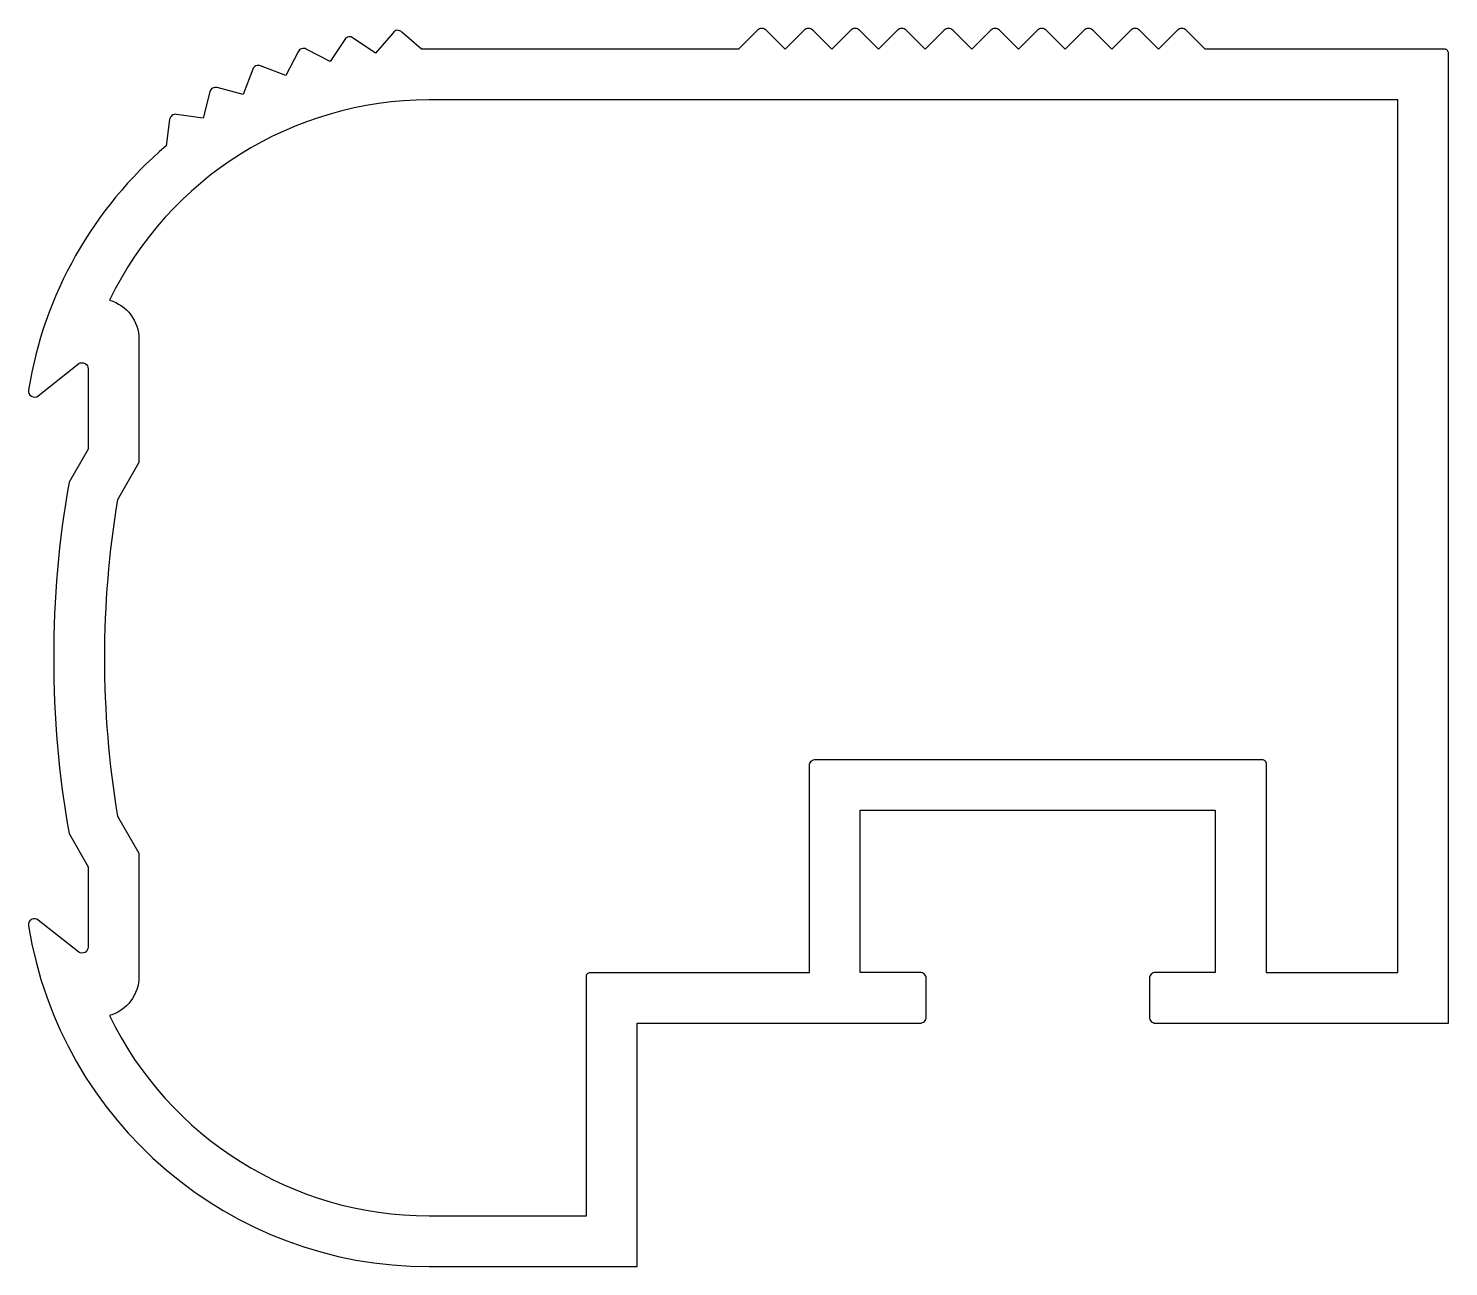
# Model space of a CAD drawing. Extents: x 924.1 to 994.1, y -43.9 to 17.1.
import ezdxf

# ---------------------------------------------------------------- set-up
doc = ezdxf.new("R2010")
doc.units = 0
doc.header["$LTSCALE"] = 15
doc.layers.get('0').update_dxf_attribs({"linetype": 'CONTINUOUS'})

msp = doc.modelspace()

# ---------------------------------------------------------------- linework, layer by layer
at = {"ltscale": 0.05}
for points in [[(939.652, 16.563), (938.926, 15.471), (937.747, 16.087, 0.414214), (937.343, 15.958), (936.74, 14.791), (935.5, 15.265, 0.414214), (935.113, 15.092), (934.646, 13.852), (933.359, 14.191, 0.414214), (932.994, 13.975), (932.673, 12.68), (931.352, 12.87, 0.414214), (931.015, 12.613), (930.852, 11.323, 0.178335), (924.058, -0.719, 0.684855), (924.54, -1.002), (926.539, 0.583, -0.591606), (927, 0.329), (927, -3.624), (926.055, -5.26, 0.087255), (926.055, -22.579), (927, -24.215), (927, -28.169, -0.591606), (926.539, -28.422), (924.54, -26.838, 0.684768), (924.058, -27.121, 0.367871), (943.8, -43.92), (954.054, -43.92), (954.054, -31.92), (968.004, -31.92, 0.414214), (968.304, -31.62), (968.304, -29.72, 0.414214), (968.004, -29.42), (965.054, -29.42), (965.054, -21.42), (982.554, -21.42), (982.554, -29.42), (979.604, -29.42, 0.414214), (979.304, -29.72), (979.304, -31.62, 0.414214), (979.604, -31.92), (994.054, -31.92), (994.054, 15.88, 0.414214), (993.854, 16.08), (982.054, 16.08), (981.116, 17.018, 0.414214), (980.692, 17.018), (979.754, 16.08), (978.816, 17.018, 0.414214), (978.392, 17.018), (977.454, 16.08), (976.516, 17.018, 0.414214), (976.092, 17.018), (975.154, 16.08), (974.216, 17.018, 0.414214), (973.792, 17.018), (972.854, 16.08), (971.916, 17.018, 0.414214), (971.492, 17.018), (970.554, 16.08), (969.616, 17.018, 0.414214), (969.192, 17.018), (968.254, 16.08), (967.316, 17.018, 0.414214), (966.892, 17.018), (965.954, 16.08), (965.016, 17.018, 0.414214), (964.592, 17.018), (963.654, 16.08), (962.716, 17.018, 0.414214), (962.292, 17.018), (961.354, 16.08), (960.416, 17.018, 0.414214), (959.992, 17.018), (959.054, 16.08), (943.435, 16.08), (942.452, 16.923, 0.481759), (942.025, 16.895), (941.166, 15.893), (940.064, 16.631, 0.450582)], [(928.05, 3.709, -0.334761), (929.5, 1.786), (929.5, -4.294), (928.444, -6.123, 0.082633), (928.444, -21.717), (929.5, -23.545), (929.5, -29.625, -0.334761), (928.05, -31.548, 0.287487), (943.8, -41.42), (951.554, -41.42), (951.554, -29.62, -0.414214), (951.754, -29.42), (962.554, -29.42), (962.554, -19.22, -0.414214), (962.854, -18.92), (984.854, -18.92, -0.414214), (985.054, -19.12), (985.054, -29.42), (991.554, -29.42), (991.554, 13.58), (943.8, 13.58, 0.287487)]]:
    msp.add_lwpolyline(points, format="xyb", close=True, dxfattribs=at)

doc.saveas('drawing.dxf')
